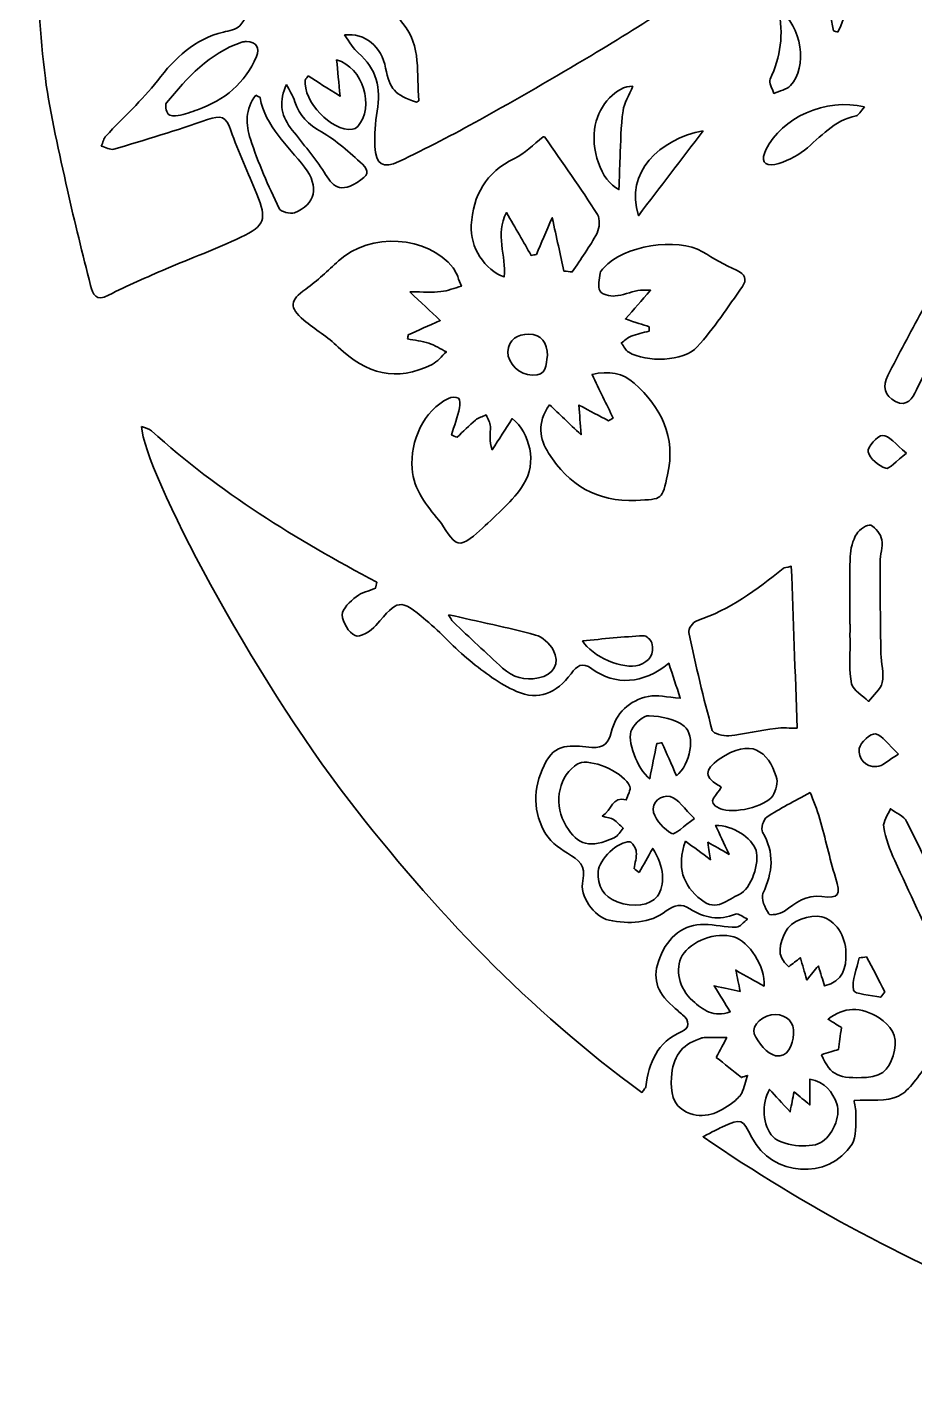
# Model space of a CAD drawing. Header units: inches. Extents: x 0.59 to 7.82, y -8.08 to -0.89.
# Drawn here: x 0.587 to 2.676, y -8.081 to -4.848 of the extents above; entities that cross this region are included whole.
import ezdxf

# ---------------------------------------------------------------- set-up
doc = ezdxf.new("R2010")
doc.units = ezdxf.units.IN
doc.header["$MEASUREMENT"] = 0
doc.layers.add('Layer 1', color=7, linetype='Continuous')

msp = doc.modelspace()

# ---------------------------------------------------------------- linework, layer by layer
at = {"layer": 'Layer 1', "color": 7, "lineweight": 35}
for points, knots in [([(0.6224, -4.674), (0.6445, -4.7279), (0.8298, -4.7965), (0.9191, -4.7825), (1.0379, -4.764), (1.1013, -4.672), (1.1681, -4.5852), (1.1712, -4.5863), (1.1744, -4.5874), (1.1775, -4.5885), (1.1775, -4.6032), (1.1791, -4.6181), (1.1772, -4.6326), (1.1724, -4.6701), (1.1731, -4.7104), (1.1586, -4.7439), (1.1425, -4.7808), (1.1131, -4.8123), (1.0867, -4.8438), (1.0789, -4.8531), (1.0618, -4.8557), (1.0483, -4.859), (0.9802, -4.8755), (0.9344, -4.9195), (0.8927, -4.9735), (0.8568, -5.0201), (0.8122, -5.0599), (0.7721, -5.1033), (0.7664, -5.1095), (0.7644, -5.1192), (0.7607, -5.1274), (0.7706, -5.1301), (0.7818, -5.1373), (0.7902, -5.1348), (0.8641, -5.1128), (0.9381, -5.0908), (1.0108, -5.0652), (1.0414, -5.0544), (1.0551, -5.057), (1.0661, -5.0907), (1.0828, -5.1419), (1.1069, -5.1907), (1.1271, -5.2408), (1.1508, -5.2997), (1.1468, -5.315), (1.0894, -5.3424), (1.032, -5.3697), (0.972, -5.3915), (0.9136, -5.4167), (0.8679, -5.4365), (0.8218, -5.4558), (0.7778, -5.4788), (0.7481, -5.4944), (0.7409, -5.4767), (0.7356, -5.4559), (0.7167, -5.3812), (0.6976, -5.3065), (0.6811, -5.2313), (0.6619, -5.1437), (0.6404, -5.0561), (0.6289, -4.9673), (0.6157, -4.866), (0.6126, -4.7635), (0.6048, -4.6615), (0.6034, -4.6425), (0.5997, -4.6237), (0.5984, -4.6048), (0.5867, -4.4271), (0.5975, -4.2502), (0.6171, -4.0736), (0.6194, -4.0534), (0.6195, -4.0328), (0.624, -4.0132), (0.6264, -4.0028), (0.6355, -3.9868), (0.6426, -3.9862), (0.6545, -3.9853), (0.6741, -3.9914), (0.6784, -4.0004), (0.7143, -4.0749), (0.7926, -4.0833), (0.8554, -4.1135), (0.8965, -4.1333), (0.9587, -4.089), (0.9608, -4.0433), (0.9613, -4.0341), (0.9446, -4.0215), (0.9332, -4.0151), (0.916, -4.0054), (0.8906, -4.0046), (0.8796, -3.9912), (0.8681, -3.9772), (0.8595, -3.9422), (0.8673, -3.9346), (0.8863, -3.9161), (0.9156, -3.898), (0.9407, -3.898), (1.0031, -3.898), (1.0868, -3.9739), (1.097, -4.0356), (1.1006, -4.0577), (1.098, -4.0866), (1.0861, -4.1042), (1.064, -4.1371), (1.0325, -4.1637), (1.0059, -4.1937), (0.9933, -4.2079), (0.9705, -4.2297), (0.9743, -4.238), (0.9822, -4.2554), (1.0034, -4.2684), (1.0215, -4.2792), (1.0764, -4.3122), (1.1343, -4.3405), (1.1873, -4.3762), (1.2151, -4.3949), (1.21, -4.4194), (1.1776, -4.423), (1.0695, -4.4348), (0.9962, -4.507), (0.9148, -4.5655), (0.8301, -4.6266), (0.7402, -4.6726), (0.6321, -4.6702), (0.6289, -4.6702), (0.6256, -4.6727), (0.6224, -4.674)], [0, 0, 0, 0, 1, 1, 1, 2, 2, 2, 3, 3, 3, 4, 4, 4, 5, 5, 5, 6, 6, 6, 7, 7, 7, 8, 8, 8, 9, 9, 9, 10, 10, 10, 11, 11, 11, 12, 12, 12, 13, 13, 13, 14, 14, 14, 15, 15, 15, 16, 16, 16, 17, 17, 17, 18, 18, 18, 19, 19, 19, 20, 20, 20, 21, 21, 21, 22, 22, 22, 23, 23, 23, 24, 24, 24, 25, 25, 25, 26, 26, 26, 27, 27, 27, 28, 28, 28, 29, 29, 29, 30, 30, 30, 31, 31, 31, 32, 32, 32, 33, 33, 33, 34, 34, 34, 35, 35, 35, 36, 36, 36, 37, 37, 37, 38, 38, 38, 39, 39, 39, 40, 40, 40, 41, 41, 41, 42, 42, 42, 42]), ([(1.3333, -4.8657), (1.3826, -4.8597), (1.4206, -4.8938), (1.4304, -4.9436), (1.4402, -4.9936), (1.4521, -5.0067), (1.5031, -5.024), (1.5052, -5.0227), (1.5091, -5.0211), (1.509, -5.02), (1.5022, -4.9582), (1.5156, -4.8914), (1.471, -4.8385), (1.4544, -4.8188), (1.4612, -4.8037), (1.4748, -4.7929), (1.5414, -4.7407), (1.5796, -4.6707), (1.6072, -4.5929), (1.6107, -4.5829), (1.6245, -4.5752), (1.6351, -4.5692), (1.6901, -4.5384), (1.7406, -4.5036), (1.7664, -4.4423), (1.7763, -4.4189), (1.7937, -4.4221), (1.809, -4.4368), (1.8588, -4.4848), (1.917, -4.4898), (1.9815, -4.4761), (2.0557, -4.4604), (2.1308, -4.4492), (2.2051, -4.4339), (2.222, -4.4304), (2.2437, -4.4218), (2.2506, -4.4088), (2.2553, -4.4001), (2.2414, -4.3761), (2.2299, -4.3649), (2.1773, -4.3136), (2.1364, -4.2564), (2.1198, -4.1832), (2.1172, -4.1714), (2.1025, -4.1624), (2.0937, -4.1519), (2.0821, -4.1379), (2.0709, -4.1237), (2.0608, -4.1111), (2.097, -4.0872), (2.1271, -4.0647), (2.1598, -4.0467), (2.1789, -4.0361), (2.2019, -4.0271), (2.2232, -4.0268), (2.3576, -4.0255), (2.492, -4.0271), (2.6264, -4.027), (2.6529, -4.027), (2.6794, -4.0231), (2.7059, -4.0223), (2.7178, -4.022), (2.7297, -4.0248), (2.7416, -4.0262), (2.7431, -4.0296), (2.7447, -4.0331), (2.7462, -4.0365), (2.6748, -4.0977), (2.6034, -4.1588), (2.532, -4.22), (2.5668, -4.2522), (2.6, -4.2845), (2.6349, -4.3147), (2.6555, -4.3326), (2.6605, -4.3472), (2.6376, -4.367), (2.5562, -4.4374), (2.4765, -4.5099), (2.394, -4.5789), (2.3264, -4.6354), (2.256, -4.6885), (2.1861, -4.7421), (2.1614, -4.761), (2.1347, -4.7774), (2.1083, -4.794), (2.0441, -4.8343), (1.9802, -4.8751), (1.915, -4.9138), (1.8281, -4.9655), (1.7408, -5.0164), (1.6525, -5.0656), (1.59, -5.1003), (1.5262, -5.1326), (1.4619, -5.1639), (1.425, -5.182), (1.4065, -5.1702), (1.405, -5.1286), (1.404, -5.1009), (1.4058, -5.0726), (1.4104, -5.0453), (1.4196, -4.9912), (1.4096, -4.9451), (1.366, -4.9081), (1.3542, -4.8981), (1.3465, -4.8832), (1.3333, -4.8657)], [0, 0, 0, 0, 1, 1, 1, 2, 2, 2, 3, 3, 3, 4, 4, 4, 5, 5, 5, 6, 6, 6, 7, 7, 7, 8, 8, 8, 9, 9, 9, 10, 10, 10, 11, 11, 11, 12, 12, 12, 13, 13, 13, 14, 14, 14, 15, 15, 15, 16, 16, 16, 17, 17, 17, 18, 18, 18, 19, 19, 19, 20, 20, 20, 21, 21, 21, 22, 22, 22, 23, 23, 23, 24, 24, 24, 25, 25, 25, 26, 26, 26, 27, 27, 27, 28, 28, 28, 29, 29, 29, 30, 30, 30, 31, 31, 31, 32, 32, 32, 33, 33, 33, 34, 34, 34, 35, 35, 35, 35]), ([(2.4852, -4.856), (2.4739, -4.7919), (2.4594, -4.7281), (2.4531, -4.6635), (2.4508, -4.6398), (2.4669, -4.6138), (2.4769, -4.5898), (2.4789, -4.5849), (2.4912, -4.5842), (2.4987, -4.5815), (2.501, -4.5881), (2.5043, -4.5946), (2.5053, -4.6015), (2.509, -4.6284), (2.5097, -4.6559), (2.5157, -4.6822), (2.5299, -4.7446), (2.5239, -4.8031), (2.4957, -4.8586), (2.4922, -4.8577), (2.4887, -4.8569), (2.4852, -4.856)], [0, 0, 0, 0, 1, 1, 1, 2, 2, 2, 3, 3, 3, 4, 4, 4, 5, 5, 5, 6, 6, 6, 7, 7, 7, 7]), ([(2.3563, -4.8055), (2.4117, -4.8443), (2.4246, -4.9413), (2.3839, -4.985), (2.3749, -4.9947), (2.3582, -4.9974), (2.345, -5.0033), (2.3416, -4.992), (2.3321, -4.9778), (2.3359, -4.9701), (2.3615, -4.9177), (2.3676, -4.8634), (2.3563, -4.8055)], [0, 0, 0, 0, 1, 1, 1, 2, 2, 2, 3, 3, 3, 4, 4, 4, 4]), ([(1.1027, -4.8807), (1.1266, -4.8822), (1.1347, -4.8957), (1.1261, -4.9166), (1.0999, -4.98), (1.0504, -5.0187), (0.9875, -5.0418), (0.9725, -5.0473), (0.9573, -5.0525), (0.9417, -5.0557), (0.9342, -5.0573), (0.9218, -5.0567), (0.9184, -5.0521), (0.9135, -5.0455), (0.9101, -5.0304), (0.9141, -5.0256), (0.9638, -4.9666), (1.0145, -4.9082), (1.0915, -4.8828), (1.095, -4.8817), (1.0989, -4.8814), (1.1027, -4.8807)], [0, 0, 0, 0, 1, 1, 1, 2, 2, 2, 3, 3, 3, 4, 4, 4, 5, 5, 5, 6, 6, 6, 7, 7, 7, 7]), ([(1.2479, -4.9623), (1.2704, -4.9765), (1.2935, -4.9911), (1.3232, -5.01), (1.3201, -4.9779), (1.3176, -4.9519), (1.315, -4.9243), (1.3774, -4.9416), (1.4048, -5.0353), (1.3647, -5.0814), (1.3618, -5.0848), (1.3566, -5.0875), (1.3521, -5.088), (1.3022, -5.0927), (1.2361, -5.0231), (1.2411, -4.9713), (1.2412, -4.9702), (1.2425, -4.9693), (1.2479, -4.9623)], [0, 0, 0, 0, 1, 1, 1, 2, 2, 2, 3, 3, 3, 4, 4, 4, 5, 5, 5, 6, 6, 6, 6]), ([(1.1245, -5.0079), (1.1305, -5.0112), (1.1343, -5.0121), (1.1346, -5.0136), (1.1479, -5.0821), (1.1996, -5.1257), (1.2395, -5.1773), (1.275, -5.2231), (1.2654, -5.265), (1.2156, -5.2846), (1.2059, -5.2885), (1.1829, -5.282), (1.1793, -5.2742), (1.1544, -5.2208), (1.1299, -5.1668), (1.1118, -5.1109), (1.1011, -5.0775), (1.0991, -5.0398), (1.1245, -5.0079)], [0, 0, 0, 0, 1, 1, 1, 2, 2, 2, 3, 3, 3, 4, 4, 4, 5, 5, 5, 6, 6, 6, 6]), ([(1.1968, -4.9821), (1.2035, -4.9957), (1.2119, -5.0087), (1.2165, -5.0229), (1.2271, -5.0563), (1.2488, -5.0764), (1.2792, -5.0941), (1.3144, -5.1146), (1.3459, -5.1423), (1.3757, -5.1704), (1.3932, -5.1868), (1.3899, -5.1968), (1.3636, -5.213), (1.3153, -5.243), (1.3024, -5.2147), (1.2815, -5.1828), (1.2587, -5.1482), (1.231, -5.1168), (1.2059, -5.0835), (1.1833, -5.0536), (1.179, -5.0205), (1.1968, -4.9821)], [0, 0, 0, 0, 1, 1, 1, 2, 2, 2, 3, 3, 3, 4, 4, 4, 5, 5, 5, 6, 6, 6, 7, 7, 7, 7]), ([(2.0129, -4.9862), (2.0038, -5.0081), (1.9922, -5.0258), (1.9896, -5.0448), (1.9845, -5.0812), (1.9843, -5.1182), (1.9825, -5.155), (1.9814, -5.1786), (1.981, -5.2021), (1.9801, -5.2298), (1.9364, -5.209), (1.9128, -5.1332), (1.9242, -5.078), (1.9342, -5.03), (1.9737, -4.9864), (2.0129, -4.9862)], [0, 0, 0, 0, 1, 1, 1, 2, 2, 2, 3, 3, 3, 4, 4, 4, 5, 5, 5, 5]), ([(2.5584, -5.0354), (2.5495, -5.0451), (2.5449, -5.055), (2.5385, -5.0563), (2.4866, -5.0669), (2.455, -5.1063), (2.4168, -5.1371), (2.3972, -5.1529), (2.372, -5.165), (2.3475, -5.1706), (2.3206, -5.1767), (2.3145, -5.1599), (2.3261, -5.1361), (2.3629, -5.0606), (2.4669, -5.0128), (2.5584, -5.0354)], [0, 0, 0, 0, 1, 1, 1, 2, 2, 2, 3, 3, 3, 4, 4, 4, 5, 5, 5, 5]), ([(1.8504, -5.422), (1.8418, -5.3828), (1.8332, -5.3437), (1.8228, -5.2962), (1.8083, -5.3298), (1.7969, -5.3563), (1.7855, -5.3828), (1.7814, -5.3836), (1.7773, -5.3845), (1.7732, -5.3853), (1.755, -5.3535), (1.7368, -5.3216), (1.7153, -5.2841), (1.6875, -5.3351), (1.7151, -5.3864), (1.7094, -5.4356), (1.6648, -5.4207), (1.6284, -5.3651), (1.6319, -5.314), (1.6367, -5.2439), (1.6662, -5.1888), (1.7338, -5.157), (1.7582, -5.1455), (1.778, -5.1242), (1.8018, -5.1059), (1.801, -5.1058), (1.8048, -5.1051), (1.8057, -5.1064), (1.8474, -5.1669), (1.8899, -5.2269), (1.9294, -5.2888), (1.9361, -5.2992), (1.9347, -5.3206), (1.9284, -5.3324), (1.9115, -5.3642), (1.89, -5.3936), (1.8702, -5.424), (1.8636, -5.4233), (1.857, -5.4227), (1.8504, -5.422)], [0, 0, 0, 0, 1, 1, 1, 2, 2, 2, 3, 3, 3, 4, 4, 4, 5, 5, 5, 6, 6, 6, 7, 7, 7, 8, 8, 8, 9, 9, 9, 10, 10, 10, 11, 11, 11, 12, 12, 12, 13, 13, 13, 13]), ([(2.1787, -5.0912), (2.1262, -5.16), (2.0782, -5.2229), (2.0258, -5.2915), (1.9937, -5.189), (2.0754, -5.1109), (2.1787, -5.0912)], [0, 0, 0, 0, 1, 1, 1, 2, 2, 2, 2]), ([(1.4872, -5.4709), (1.5149, -5.4969), (1.5345, -5.5154), (1.5589, -5.5384), (1.5307, -5.5511), (1.5072, -5.5617), (1.4838, -5.5722), (1.4833, -5.5754), (1.4828, -5.5785), (1.4823, -5.5817), (1.4989, -5.585), (1.5161, -5.5866), (1.532, -5.5919), (1.5465, -5.5967), (1.5598, -5.6055), (1.5736, -5.6126), (1.5624, -5.6226), (1.5528, -5.6355), (1.5399, -5.642), (1.4561, -5.6844), (1.384, -5.6643), (1.3186, -5.6009), (1.2943, -5.5772), (1.2641, -5.5596), (1.2378, -5.5377), (1.202, -5.5077), (1.2048, -5.491), (1.2421, -5.4644), (1.2697, -5.4447), (1.2945, -5.4209), (1.3195, -5.3979), (1.393, -5.3304), (1.5307, -5.338), (1.5892, -5.4143), (1.5986, -5.4266), (1.6025, -5.443), (1.609, -5.4576), (1.5928, -5.462), (1.5769, -5.4685), (1.5604, -5.4703), (1.5407, -5.4726), (1.5205, -5.4709), (1.4872, -5.4709)], [0, 0, 0, 0, 1, 1, 1, 2, 2, 2, 3, 3, 3, 4, 4, 4, 5, 5, 5, 6, 6, 6, 7, 7, 7, 8, 8, 8, 9, 9, 9, 10, 10, 10, 11, 11, 11, 12, 12, 12, 13, 13, 13, 14, 14, 14, 14]), ([(2.0513, -5.5533), (2.0354, -5.5481), (2.0196, -5.5429), (1.9954, -5.5349), (2.016, -5.5113), (2.0327, -5.4923), (2.0546, -5.4673), (2.0412, -5.4673), (2.0327, -5.4659), (2.0248, -5.4676), (2.0067, -5.4715), (1.989, -5.4794), (1.9708, -5.4807), (1.9588, -5.4816), (1.9397, -5.4773), (1.9354, -5.4692), (1.9296, -5.458), (1.9342, -5.441), (1.9357, -5.4267), (1.9362, -5.4224), (1.941, -5.4183), (1.9443, -5.4144), (1.9889, -5.3619), (2.118, -5.3412), (2.1769, -5.3765), (2.2029, -5.392), (2.2289, -5.4085), (2.2568, -5.42), (2.2786, -5.4291), (2.2815, -5.4428), (2.2709, -5.4581), (2.2368, -5.5067), (2.204, -5.557), (2.1642, -5.6006), (2.1326, -5.6353), (2.0447, -5.638), (2.0031, -5.6132), (1.9956, -5.6087), (1.9913, -5.5989), (1.9856, -5.5916), (1.9932, -5.5861), (2.0001, -5.5789), (2.0086, -5.5755), (2.0222, -5.5701), (2.0368, -5.5673), (2.051, -5.5634), (2.0511, -5.56), (2.0512, -5.5567), (2.0513, -5.5533)], [0, 0, 0, 0, 1, 1, 1, 2, 2, 2, 3, 3, 3, 4, 4, 4, 5, 5, 5, 6, 6, 6, 7, 7, 7, 8, 8, 8, 9, 9, 9, 10, 10, 10, 11, 11, 11, 12, 12, 12, 13, 13, 13, 14, 14, 14, 15, 15, 15, 16, 16, 16, 16]), ([(2.8368, -5.3993), (2.8286, -5.4163), (2.8232, -5.4286), (2.8168, -5.4404), (2.7944, -5.4814), (2.7707, -5.5218), (2.7492, -5.5632), (2.7255, -5.6091), (2.704, -5.6561), (2.6808, -5.7022), (2.6708, -5.7219), (2.6586, -5.743), (2.6316, -5.7294), (2.6056, -5.7164), (2.6005, -5.6931), (2.6133, -5.668), (2.6392, -5.6173), (2.666, -5.5671), (2.6933, -5.5171), (2.7181, -5.4716), (2.7429, -5.4259), (2.7706, -5.3821), (2.777, -5.372), (2.7975, -5.362), (2.8073, -5.3651), (2.8192, -5.3689), (2.8267, -5.3867), (2.8368, -5.3993)], [0, 0, 0, 0, 1, 1, 1, 2, 2, 2, 3, 3, 3, 4, 4, 4, 5, 5, 5, 6, 6, 6, 7, 7, 7, 8, 8, 8, 9, 9, 9, 9]), ([(1.8116, -5.6213), (1.8079, -5.6428), (1.8104, -5.6689), (1.7758, -5.6675), (1.7465, -5.6663), (1.717, -5.6394), (1.7186, -5.6125), (1.7203, -5.5825), (1.7418, -5.5705), (1.7675, -5.5706), (1.7982, -5.5707), (1.811, -5.5916), (1.8116, -5.6213)], [0, 0, 0, 0, 1, 1, 1, 2, 2, 2, 3, 3, 3, 4, 4, 4, 4]), ([(1.8164, -5.7368), (1.8405, -5.7597), (1.8615, -5.7797), (1.8907, -5.8076), (1.8888, -5.7797), (1.8876, -5.7624), (1.8859, -5.7377), (1.9126, -5.7519), (1.9339, -5.7633), (1.9552, -5.7748), (1.9589, -5.7726), (1.9626, -5.7705), (1.9663, -5.7684), (1.9505, -5.7356), (1.9347, -5.7029), (1.9167, -5.6655), (1.9566, -5.6564), (1.9894, -5.6624), (2.0156, -5.6859), (2.0798, -5.7434), (2.1145, -5.812), (2.0945, -5.902), (2.0814, -5.9606), (2.0838, -5.9596), (2.0198, -5.9623), (1.9283, -5.9663), (1.8613, -5.9262), (1.8143, -5.851), (1.7935, -5.8177), (1.786, -5.7808), (1.8164, -5.7368)], [0, 0, 0, 0, 1, 1, 1, 2, 2, 2, 3, 3, 3, 4, 4, 4, 5, 5, 5, 6, 6, 6, 7, 7, 7, 8, 8, 8, 9, 9, 9, 10, 10, 10, 10]), ([(1.5989, -5.8136), (1.6131, -5.8), (1.6268, -5.7857), (1.6419, -5.7732), (1.6489, -5.7674), (1.6586, -5.765), (1.6671, -5.7611), (1.6706, -5.7701), (1.6769, -5.7791), (1.6771, -5.7882), (1.6774, -5.8051), (1.6743, -5.8221), (1.6814, -5.8431), (1.6971, -5.8185), (1.7129, -5.794), (1.7288, -5.7694), (1.7707, -5.8038), (1.7873, -5.8741), (1.7555, -5.9243), (1.7306, -5.9637), (1.6928, -5.9953), (1.6584, -6.0279), (1.6418, -6.0435), (1.6166, -6.0663), (1.6012, -6.0625), (1.5829, -6.0579), (1.5713, -6.0278), (1.5561, -6.0093), (1.5265, -5.9731), (1.4969, -5.9392), (1.4929, -5.8874), (1.4879, -5.822), (1.5202, -5.7504), (1.5783, -5.722), (1.585, -5.7187), (1.5967, -5.7179), (1.6017, -5.7217), (1.606, -5.725), (1.6063, -5.737), (1.6046, -5.7442), (1.5993, -5.7656), (1.5921, -5.7867), (1.5856, -5.8079), (1.59, -5.8098), (1.5944, -5.8117), (1.5989, -5.8136)], [0, 0, 0, 0, 1, 1, 1, 2, 2, 2, 3, 3, 3, 4, 4, 4, 5, 5, 5, 6, 6, 6, 7, 7, 7, 8, 8, 8, 9, 9, 9, 10, 10, 10, 11, 11, 11, 12, 12, 12, 13, 13, 13, 14, 14, 14, 15, 15, 15, 15]), ([(0.8554, -5.788), (0.8643, -5.7917), (0.8735, -5.793), (0.8792, -5.7982), (1.0378, -5.9433), (1.2203, -6.054), (1.4094, -6.1553), (1.4084, -6.16), (1.4074, -6.1647), (1.4064, -6.1694), (1.3911, -6.1757), (1.3737, -6.1793), (1.3613, -6.1892), (1.3471, -6.2005), (1.328, -6.2177), (1.3283, -6.2319), (1.3286, -6.2493), (1.3434, -6.2742), (1.3586, -6.281), (1.3695, -6.2859), (1.3961, -6.2705), (1.4075, -6.2571), (1.4601, -6.1949), (1.4628, -6.1926), (1.5255, -6.2445), (1.5615, -6.2744), (1.5924, -6.3106), (1.6288, -6.3399), (1.663, -6.3673), (1.6989, -6.3954), (1.7387, -6.4123), (1.7913, -6.4348), (1.8321, -6.4181), (1.8673, -6.3707), (1.8814, -6.3517), (1.8928, -6.3421), (1.9162, -6.359), (1.9714, -6.399), (2.0368, -6.3957), (2.0974, -6.3462), (2.1068, -6.3747), (2.115, -6.3996), (2.1245, -6.4286), (2.0929, -6.4263), (2.0698, -6.4195), (2.0494, -6.4241), (2.0044, -6.4341), (1.9727, -6.4622), (1.9617, -6.5092), (1.9561, -6.5334), (1.9438, -6.5462), (1.9165, -6.5445), (1.8773, -6.542), (1.835, -6.5292), (1.8089, -6.5768), (1.7791, -6.6312), (1.7754, -6.6866), (1.8031, -6.7406), (1.8142, -6.7623), (1.8372, -6.7806), (1.8588, -6.7936), (1.8851, -6.8095), (1.9033, -6.8224), (1.8949, -6.8584), (1.8868, -6.8936), (1.9205, -6.944), (1.9568, -6.9514), (2.0035, -6.9609), (2.0517, -6.9599), (2.0916, -6.9295), (2.1112, -6.9146), (2.1275, -6.9122), (2.1466, -6.9244), (2.1808, -6.9462), (2.2157, -6.9533), (2.2548, -6.9372), (2.2614, -6.9344), (2.2733, -6.9445), (2.2827, -6.9487), (2.274, -6.9555), (2.2653, -6.9678), (2.2565, -6.9679), (2.2314, -6.9683), (2.2062, -6.9621), (2.181, -6.9614), (2.1335, -6.9602), (2.0956, -6.9895), (2.0761, -7.0399), (2.0581, -7.0867), (2.0668, -7.119), (2.107, -7.1544), (2.1146, -7.1611), (2.122, -7.1681), (2.1299, -7.1745), (2.1477, -7.1888), (2.146, -7.2064), (2.1279, -7.2141), (2.0696, -7.2389), (2.0508, -7.287), (2.0431, -7.3438), (2.0427, -7.347), (2.0391, -7.3499), (2.034, -7.3571), (1.7677, -7.1637), (1.5439, -6.9269), (1.3447, -6.6698), (1.1181, -6.3773), (0.8632, -5.8973), (0.8554, -5.788)], [0, 0, 0, 0, 1, 1, 1, 2, 2, 2, 3, 3, 3, 4, 4, 4, 5, 5, 5, 6, 6, 6, 7, 7, 7, 8, 8, 8, 9, 9, 9, 10, 10, 10, 11, 11, 11, 12, 12, 12, 13, 13, 13, 14, 14, 14, 15, 15, 15, 16, 16, 16, 17, 17, 17, 18, 18, 18, 19, 19, 19, 20, 20, 20, 21, 21, 21, 22, 22, 22, 23, 23, 23, 24, 24, 24, 25, 25, 25, 26, 26, 26, 27, 27, 27, 28, 28, 28, 29, 29, 29, 30, 30, 30, 31, 31, 31, 32, 32, 32, 33, 33, 33, 34, 34, 34, 35, 35, 35, 36, 36, 36, 36]), ([(2.6574, -5.8509), (2.6331, -5.8694), (2.6165, -5.8897), (2.6084, -5.8867), (2.5913, -5.8805), (2.5707, -5.8639), (2.5671, -5.848), (2.5647, -5.8372), (2.5886, -5.8095), (2.601, -5.8093), (2.6158, -5.809), (2.631, -5.8301), (2.6574, -5.8509)], [0, 0, 0, 0, 1, 1, 1, 2, 2, 2, 3, 3, 3, 4, 4, 4, 4]), ([(2.5239, -6.2542), (2.5239, -6.201), (2.5226, -6.1479), (2.5246, -6.0948), (2.5253, -6.0765), (2.5309, -6.0567), (2.54, -6.0408), (2.5459, -6.0305), (2.5658, -6.0178), (2.573, -6.021), (2.5849, -6.0262), (2.5967, -6.0422), (2.5993, -6.0556), (2.6027, -6.0721), (2.595, -6.0905), (2.595, -6.1081), (2.595, -6.1799), (2.5959, -6.2517), (2.5971, -6.3235), (2.5975, -6.3462), (2.6047, -6.3699), (2.6001, -6.3913), (2.5966, -6.4078), (2.5793, -6.4213), (2.5682, -6.4361), (2.5542, -6.4223), (2.5318, -6.4105), (2.5281, -6.3943), (2.5211, -6.3641), (2.5249, -6.3314), (2.5244, -6.2998), (2.5241, -6.2846), (2.5243, -6.2694), (2.5243, -6.2542), (2.5242, -6.2542), (2.524, -6.2542), (2.5239, -6.2542)], [0, 0, 0, 0, 1, 1, 1, 2, 2, 2, 3, 3, 3, 4, 4, 4, 5, 5, 5, 6, 6, 6, 7, 7, 7, 8, 8, 8, 9, 9, 9, 10, 10, 10, 11, 11, 11, 12, 12, 12, 12]), ([(2.4, -6.4992), (2.3832, -6.4992), (2.3658, -6.4974), (2.3489, -6.4996), (2.3121, -6.5045), (2.2757, -6.5131), (2.2388, -6.5168), (2.2259, -6.518), (2.2019, -6.5118), (2.1999, -6.5044), (2.179, -6.4281), (2.1608, -6.351), (2.1443, -6.2737), (2.1426, -6.2658), (2.1546, -6.2487), (2.1635, -6.2458), (2.2409, -6.2204), (2.3044, -6.1728), (2.3667, -6.1229), (2.3694, -6.1207), (2.3738, -6.1207), (2.386, -6.1174), (2.3906, -6.2432), (2.3951, -6.3668), (2.4, -6.4992)], [0, 0, 0, 0, 1, 1, 1, 2, 2, 2, 3, 3, 3, 4, 4, 4, 5, 5, 5, 6, 6, 6, 7, 7, 7, 8, 8, 8, 8]), ([(1.5785, -6.2316), (1.6493, -6.2478), (1.717, -6.2616), (1.7835, -6.2796), (1.7996, -6.284), (1.8171, -6.2994), (1.8249, -6.3144), (1.8422, -6.3472), (1.8265, -6.3732), (1.7902, -6.3807), (1.7579, -6.3873), (1.7298, -6.3794), (1.7058, -6.3573), (1.667, -6.3216), (1.6284, -6.2856), (1.5901, -6.2493), (1.585, -6.2445), (1.5821, -6.2373), (1.5785, -6.2316)], [0, 0, 0, 0, 1, 1, 1, 2, 2, 2, 3, 3, 3, 4, 4, 4, 5, 5, 5, 6, 6, 6, 6]), ([(1.8941, -6.2931), (1.9434, -6.2887), (1.9904, -6.2837), (2.0375, -6.2811), (2.0441, -6.2807), (2.0555, -6.2906), (2.0574, -6.2977), (2.0644, -6.3238), (2.0524, -6.3421), (2.0273, -6.3503), (1.9905, -6.3624), (1.9162, -6.3299), (1.8941, -6.2931)], [0, 0, 0, 0, 1, 1, 1, 2, 2, 2, 3, 3, 3, 4, 4, 4, 4]), ([(2.1155, -6.6112), (2.1033, -6.5834), (2.0923, -6.5584), (2.0813, -6.5334), (2.0773, -6.5341), (2.0732, -6.5347), (2.0692, -6.5354), (2.0637, -6.5624), (2.0582, -6.5895), (2.0524, -6.6183), (2.0233, -6.5953), (1.997, -6.5268), (2.0104, -6.5019), (2.0182, -6.4874), (2.0378, -6.469), (2.0512, -6.4697), (2.0795, -6.4712), (2.1125, -6.4773), (2.1336, -6.4941), (2.1611, -6.5159), (2.1485, -6.5839), (2.1155, -6.6112)], [0, 0, 0, 0, 1, 1, 1, 2, 2, 2, 3, 3, 3, 4, 4, 4, 5, 5, 5, 6, 6, 6, 7, 7, 7, 7]), ([(2.221, -6.6373), (2.1801, -6.6152), (2.1799, -6.5979), (2.2163, -6.5723), (2.2916, -6.5192), (2.3309, -6.555), (2.3507, -6.6131), (2.3551, -6.626), (2.3501, -6.6461), (2.3422, -6.6583), (2.325, -6.6848), (2.2484, -6.7016), (2.2189, -6.6889), (2.18, -6.6722), (2.2141, -6.656), (2.221, -6.6373)], [0, 0, 0, 0, 1, 1, 1, 2, 2, 2, 3, 3, 3, 4, 4, 4, 5, 5, 5, 5]), ([(2.6385, -6.56), (2.6134, -6.5751), (2.6008, -6.5886), (2.5872, -6.5896), (2.5598, -6.5919), (2.543, -6.5701), (2.5462, -6.5468), (2.5481, -6.5331), (2.574, -6.5103), (2.5842, -6.5127), (2.6013, -6.5167), (2.6144, -6.5375), (2.6385, -6.56)], [0, 0, 0, 0, 1, 1, 1, 2, 2, 2, 3, 3, 3, 4, 4, 4, 4]), ([(1.9405, -6.706), (1.9536, -6.7098), (1.9614, -6.7104), (1.967, -6.7142), (1.9755, -6.7199), (1.9825, -6.7279), (1.9901, -6.7349), (1.9831, -6.7425), (1.9776, -6.7533), (1.9689, -6.7572), (1.9116, -6.7828), (1.8834, -6.7754), (1.8557, -6.7297), (1.8266, -6.6818), (1.835, -6.6198), (1.8753, -6.5883), (1.88, -6.5846), (1.8859, -6.5813), (1.8918, -6.5802), (1.9244, -6.5737), (1.9931, -6.6059), (2.0055, -6.6361), (2.0089, -6.6442), (2.0003, -6.6573), (1.9972, -6.6681), (1.9639, -6.6583), (1.9635, -6.6924), (1.9405, -6.706)], [0, 0, 0, 0, 1, 1, 1, 2, 2, 2, 3, 3, 3, 4, 4, 4, 5, 5, 5, 6, 6, 6, 7, 7, 7, 8, 8, 8, 9, 9, 9, 9]), ([(2.1577, -6.712), (2.1334, -6.7289), (2.1117, -6.7513), (2.1046, -6.7474), (2.0863, -6.7372), (2.0672, -6.7174), (2.0617, -6.6978), (2.0547, -6.6726), (2.0809, -6.655), (2.1008, -6.6604), (2.1197, -6.6656), (2.1335, -6.689), (2.1577, -6.712)], [0, 0, 0, 0, 1, 1, 1, 2, 2, 2, 3, 3, 3, 4, 4, 4, 4]), ([(2.4307, -6.6506), (2.4374, -6.6689), (2.4469, -6.6906), (2.4533, -6.7132), (2.4663, -6.7588), (2.4759, -6.8055), (2.4901, -6.8508), (2.5027, -6.8914), (2.4984, -6.9015), (2.4578, -6.8956), (2.4201, -6.8901), (2.3965, -6.9114), (2.3696, -6.9304), (2.3599, -6.9372), (2.3355, -6.9409), (2.3329, -6.9367), (2.3242, -6.9227), (2.3138, -6.9005), (2.3193, -6.8885), (2.342, -6.839), (2.3474, -6.7928), (2.3182, -6.744), (2.3137, -6.7364), (2.3202, -6.714), (2.3283, -6.7085), (2.3589, -6.6881), (2.3922, -6.6718), (2.4307, -6.6506)], [0, 0, 0, 0, 1, 1, 1, 2, 2, 2, 3, 3, 3, 4, 4, 4, 5, 5, 5, 6, 6, 6, 7, 7, 7, 8, 8, 8, 9, 9, 9, 9]), ([(2.835, -7.0765), (2.8292, -7.0854), (2.8243, -7.1018), (2.8163, -7.1036), (2.8022, -7.1067), (2.7803, -7.1063), (2.772, -7.0976), (2.756, -7.0808), (2.746, -7.0578), (2.7356, -7.0363), (2.6997, -6.9613), (2.664, -6.8863), (2.6297, -6.8106), (2.6183, -6.7855), (2.6081, -6.759), (2.6036, -6.7321), (2.6015, -6.7189), (2.6137, -6.7032), (2.6194, -6.6887), (2.6325, -6.6986), (2.651, -6.7058), (2.6576, -6.7189), (2.7017, -6.8063), (2.7429, -6.8951), (2.786, -6.983), (2.7954, -7.0021), (2.8096, -7.0189), (2.82, -7.0377), (2.8261, -7.0484), (2.8291, -7.0609), (2.835, -7.0765)], [0, 0, 0, 0, 1, 1, 1, 2, 2, 2, 3, 3, 3, 4, 4, 4, 5, 5, 5, 6, 6, 6, 7, 7, 7, 8, 8, 8, 9, 9, 9, 10, 10, 10, 10]), ([(2.1365, -6.7649), (2.1565, -6.7798), (2.1751, -6.7936), (2.1956, -6.8089), (2.1937, -6.7964), (2.1921, -6.785), (2.1896, -6.768), (2.2062, -6.7774), (2.2188, -6.7846), (2.2393, -6.7963), (2.2267, -6.769), (2.2176, -6.7493), (2.2078, -6.7283), (2.2481, -6.728), (2.293, -6.757), (2.3029, -6.7871), (2.3118, -6.8144), (2.2924, -6.8787), (2.2631, -6.8909), (2.2366, -6.902), (2.2101, -6.9327), (2.1742, -6.9037), (2.1295, -6.8675), (2.1158, -6.8282), (2.1365, -6.7649)], [0, 0, 0, 0, 1, 1, 1, 2, 2, 2, 3, 3, 3, 4, 4, 4, 5, 5, 5, 6, 6, 6, 7, 7, 7, 8, 8, 8, 8]), ([(2.0277, -6.8389), (2.0379, -6.8208), (2.0481, -6.8027), (2.0595, -6.7825), (2.0872, -6.8227), (2.089, -6.8708), (2.0706, -6.8947), (2.0529, -6.9177), (2.0145, -6.9224), (1.9757, -6.9081), (1.9419, -6.8956), (1.9297, -6.8706), (1.9312, -6.837), (1.9325, -6.8088), (1.9788, -6.764), (2.0058, -6.7671), (2.0119, -6.7678), (2.02, -6.782), (2.0208, -6.7907), (2.022, -6.8034), (2.0176, -6.8167), (2.0155, -6.8298), (2.0196, -6.8329), (2.0236, -6.8359), (2.0277, -6.8389)], [0, 0, 0, 0, 1, 1, 1, 2, 2, 2, 3, 3, 3, 4, 4, 4, 5, 5, 5, 6, 6, 6, 7, 7, 7, 8, 8, 8, 8]), ([(2.4223, -7.0924), (2.4167, -7.0723), (2.4125, -7.0578), (2.4075, -7.0401), (2.3977, -7.0476), (2.3894, -7.0538), (2.3798, -7.061), (2.3475, -7.0351), (2.3602, -7.0061), (2.3723, -6.9787), (2.3831, -6.9544), (2.4306, -6.9361), (2.4576, -6.9434), (2.4893, -6.9519), (2.5141, -6.9868), (2.5148, -7.0293), (2.5154, -7.0633), (2.5087, -7.0951), (2.4643, -7.1062), (2.4597, -7.0912), (2.4554, -7.0775), (2.4497, -7.059), (2.4404, -7.0703), (2.4333, -7.079), (2.4223, -7.0924)], [0, 0, 0, 0, 1, 1, 1, 2, 2, 2, 3, 3, 3, 4, 4, 4, 5, 5, 5, 6, 6, 6, 7, 7, 7, 8, 8, 8, 8]), ([(2.2658, -7.1197), (2.246, -7.1153), (2.2306, -7.112), (2.204, -7.1061), (2.2192, -7.1305), (2.2291, -7.1461), (2.2423, -7.1673), (2.2036, -7.182), (2.1777, -7.1628), (2.154, -7.1415), (2.1205, -7.1113), (2.1111, -7.0665), (2.1292, -7.035), (2.149, -7.0004), (2.2092, -6.9784), (2.2504, -6.9907), (2.2867, -7.0016), (2.3253, -7.0603), (2.3219, -7.1069), (2.2998, -7.0944), (2.28, -7.0833), (2.2552, -7.0692), (2.2588, -7.0866), (2.2617, -7.1002), (2.2658, -7.1197)], [0, 0, 0, 0, 1, 1, 1, 2, 2, 2, 3, 3, 3, 4, 4, 4, 5, 5, 5, 6, 6, 6, 7, 7, 7, 8, 8, 8, 8]), ([(2.5635, -7.0381), (2.5777, -7.0654), (2.5918, -7.0926), (2.606, -7.1199), (2.6029, -7.1243), (2.5998, -7.1287), (2.5967, -7.1331), (2.5741, -7.1279), (2.534, -7.1257), (2.5324, -7.1167), (2.5281, -7.0928), (2.5405, -7.0659), (2.5462, -7.0402), (2.552, -7.0395), (2.5577, -7.0388), (2.5635, -7.0381)], [0, 0, 0, 0, 1, 1, 1, 2, 2, 2, 3, 3, 3, 4, 4, 4, 5, 5, 5, 5]), ([(2.3488, -7.1733), (2.3758, -7.1757), (2.3934, -7.191), (2.3912, -7.2195), (2.3893, -7.2451), (2.3787, -7.2769), (2.3489, -7.2708), (2.3289, -7.2666), (2.3079, -7.2403), (2.2988, -7.219), (2.2901, -7.199), (2.322, -7.1728), (2.3488, -7.1733)], [0, 0, 0, 0, 1, 1, 1, 2, 2, 2, 3, 3, 3, 4, 4, 4, 4]), ([(2.4569, -7.2685), (2.4729, -7.2636), (2.4859, -7.2596), (2.4971, -7.2562), (2.4993, -7.2394), (2.5014, -7.2242), (2.5041, -7.2044), (2.4979, -7.2005), (2.4858, -7.1928), (2.4728, -7.1847), (2.5089, -7.1552), (2.5505, -7.1547), (2.5927, -7.1816), (2.6205, -7.1994), (2.6366, -7.2236), (2.6289, -7.258), (2.6211, -7.2932), (2.6073, -7.32), (2.5631, -7.322), (2.4973, -7.325), (2.4795, -7.3189), (2.4569, -7.2685)], [0, 0, 0, 0, 1, 1, 1, 2, 2, 2, 3, 3, 3, 4, 4, 4, 5, 5, 5, 6, 6, 6, 7, 7, 7, 7]), ([(2.2093, -7.2748), (2.2283, -7.29), (2.2484, -7.3061), (2.2685, -7.3222), (2.2733, -7.3205), (2.2781, -7.3188), (2.2829, -7.3171), (2.2784, -7.3311), (2.2755, -7.3459), (2.2691, -7.3589), (2.2648, -7.3676), (2.2563, -7.3746), (2.2483, -7.3808), (2.2159, -7.406), (2.1804, -7.4223), (2.1395, -7.4036), (2.1049, -7.3878), (2.1019, -7.3552), (2.1037, -7.3225), (2.1064, -7.2736), (2.1271, -7.2454), (2.1695, -7.2309), (2.1731, -7.2297), (2.1768, -7.228), (2.1805, -7.228), (2.1983, -7.2278), (2.2161, -7.228), (2.2339, -7.2281), (2.2264, -7.2424), (2.2189, -7.2566), (2.2093, -7.2748)], [0, 0, 0, 0, 1, 1, 1, 2, 2, 2, 3, 3, 3, 4, 4, 4, 5, 5, 5, 6, 6, 6, 7, 7, 7, 8, 8, 8, 9, 9, 9, 10, 10, 10, 10]), ([(2.5338, -7.3763), (2.5723, -7.3735), (2.6103, -7.3799), (2.6384, -7.366), (2.6662, -7.3523), (2.684, -7.3181), (2.7097, -7.289), (2.9669, -7.6651), (3.3197, -7.9266), (3.7706, -8.0589), (3.6905, -8.0809), (3.2003, -7.9748), (2.9369, -7.8681), (2.6718, -7.7607), (2.4212, -7.6293), (2.1781, -7.4617), (2.2011, -7.4498), (2.2116, -7.4437), (2.2227, -7.4388), (2.2699, -7.4183), (2.27, -7.4184), (2.2932, -7.4638), (2.3401, -7.5557), (2.4738, -7.5655), (2.5291, -7.4789), (2.5404, -7.4612), (2.5368, -7.4332), (2.5379, -7.4098), (2.5386, -7.397), (2.5348, -7.3839), (2.5338, -7.3763)], [0, 0, 0, 0, 1, 1, 1, 2, 2, 2, 3, 3, 3, 4, 4, 4, 5, 5, 5, 6, 6, 6, 7, 7, 7, 8, 8, 8, 9, 9, 9, 10, 10, 10, 10]), ([(2.3926, -7.3556), (2.4061, -7.3671), (2.416, -7.3756), (2.4295, -7.3871), (2.4295, -7.3668), (2.4295, -7.3494), (2.4295, -7.3263), (2.466, -7.3329), (2.4832, -7.3562), (2.4931, -7.3841), (2.5036, -7.4139), (2.4816, -7.4615), (2.4543, -7.4761), (2.4277, -7.4903), (2.3615, -7.4821), (2.3432, -7.4623), (2.3187, -7.4359), (2.3147, -7.3834), (2.335, -7.3503), (2.3494, -7.3661), (2.3638, -7.3819), (2.3831, -7.4032), (2.3869, -7.3838), (2.3892, -7.3725), (2.3926, -7.3556)], [0, 0, 0, 0, 1, 1, 1, 2, 2, 2, 3, 3, 3, 4, 4, 4, 5, 5, 5, 6, 6, 6, 7, 7, 7, 8, 8, 8, 8])]:
    msp.add_open_spline(points, degree=3, knots=knots, dxfattribs=at)

doc.saveas('drawing.dxf')
